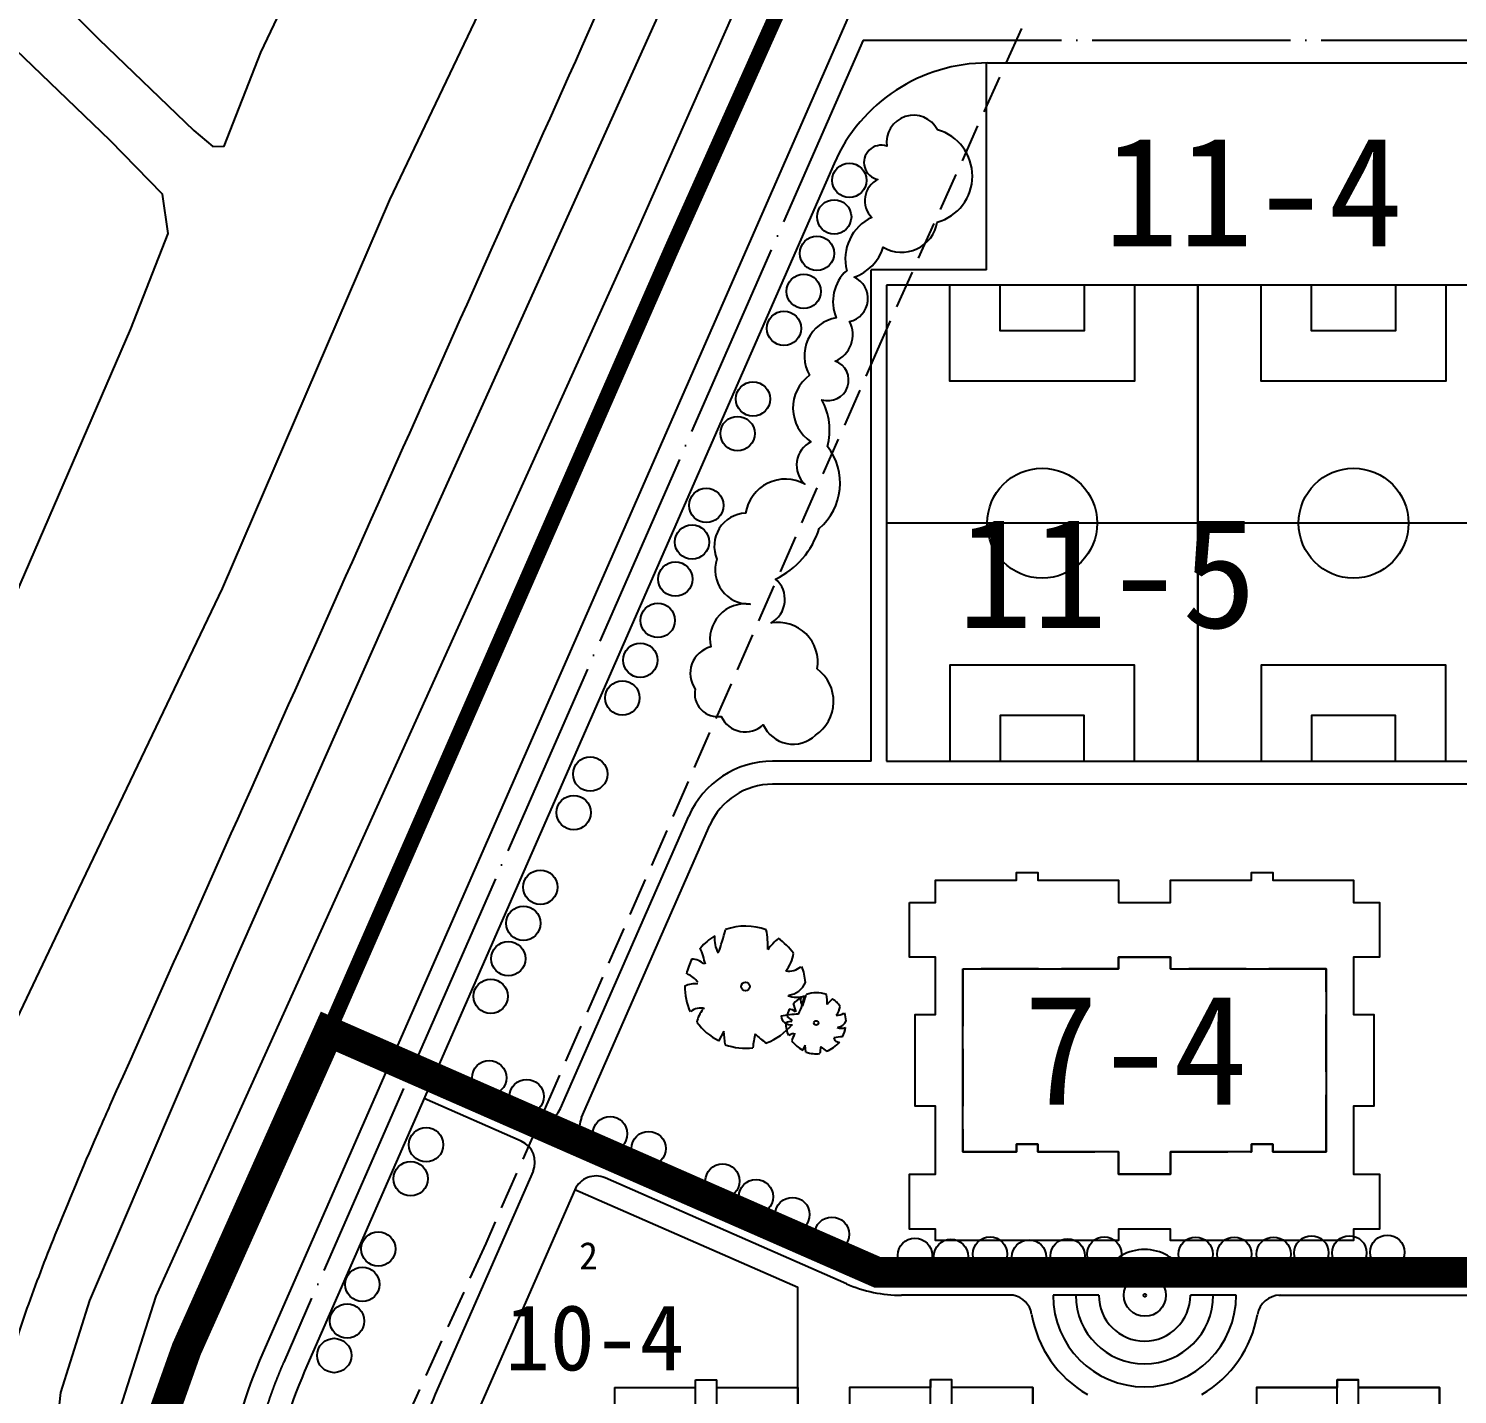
# Model space of a CAD drawing. Extents: x 39009873 to 40242873, y -38938004 to -37205504.
# Drawn here: x 39182954 to 39370193, y -37847631 to -37668686 of the extents above; entities that cross this region are included whole.
import ezdxf

# ---------------------------------------------------------------- set-up
doc = ezdxf.new("R2010")
doc.units = 0
doc.header["$LTSCALE"] = 1000
doc.header["$MEASUREMENT"] = 0
doc.linetypes.add('CENT', pattern=[15, 13, -1, 0, -1])
doc.linetypes.add('DASH', pattern=[0.35, 0.25, -0.1])
doc.layers.get('0').update_dxf_attribs({"linetype": 'CONTINUOUS'})
for name, color, linetype in [('1-CEG', 220, 'CONTINUOUS'), ('A-FACE', 4, 'CONTINUOUS'), ('dx', 8, 'CONTINUOUS'), ('PUB_TEXT', 4, 'CONTINUOUS'), ('river', 190, 'CONTINUOUS'), ('TREE1', 62, 'CONTINUOUS'), ('人行道', 251, 'CONTINUOUS'), ('体育场', 151, 'CONTINUOUS'), ('建筑屋顶', 2, 'CONTINUOUS'), ('建筑轮廓', 254, 'CONTINUOUS'), ('立面2', 252, 'CONTINUOUS'), ('范围', 7, 'CONTINUOUS'), ('道路中心线', 1, 'CENT')]:
    doc.layers.add(name, color=color, linetype=linetype)
doc.styles.add('-黑体', font='SIMHEI.TTF')
doc.styles.get("Standard").update_dxf_attribs({"font": 'SimSun.ttf', "height": 20})

# ---------------------------------------------------------------- blocks, each defined once
blk = doc.blocks.new('333')
at = {"layer": '建筑屋顶', "linetype": 'Continuous', "ltscale": 10}
for p, q in [((-291247, 1069561), (-280647, 1069561)), ((-291247, 1069561), (-291247, 1066361)), ((-280647, 1070561), (-277847, 1070561)), ((-280647, 1064561), (-280647, 1070561)), ((-277847, 1064561), (-277847, 1070561)), ((-277847, 1069561), (-267247, 1069561)), ((-267247, 1069561), (-267247, 1066361)), ((-249847, 1069561), (-260447, 1069561)), ((-260447, 1069561), (-260447, 1066361)), ((-247047, 1070561), (-249847, 1070561)), ((-249847, 1064561), (-249847, 1070561)), ((-247047, 1064561), (-247047, 1070561)), ((-236447, 1069561), (-247047, 1069561)), ((-236447, 1069561), (-236447, 1066361)), ((-294647, 1066661), (-294647, 1059461)), ((-291247, 1066661), (-294647, 1066661)), ((-280647, 1066361), (-291247, 1066361)), ((-290947, 1066361), (-290947, 1064561)), ((-289447, 1066361), (-289447, 1064561)), ((-287947, 1066361), (-287947, 1064561)), ((-286447, 1066361), (-286447, 1064561)), ((-284947, 1066361), (-284947, 1064561)), ((-283447, 1066361), (-283447, 1064561)), ((-281947, 1066361), (-281947, 1064561)), ((-267247, 1066361), (-277847, 1066361)), ((-276547, 1066361), (-276547, 1064561)), ((-275047, 1066361), (-275047, 1064561)), ((-273547, 1066361), (-273547, 1064561)), ((-272047, 1066361), (-272047, 1064561)), ((-270547, 1066361), (-270547, 1064561)), ((-269047, 1066361), (-269047, 1064561)), ((-267547, 1066361), (-267547, 1064561)), ((-260447, 1066661), (-267247, 1066661)), ((-260447, 1066361), (-249847, 1066361)), ((-260147, 1066361), (-260147, 1064561)), ((-258647, 1066361), (-258647, 1064561)), ((-257147, 1066361), (-257147, 1064561)), ((-255647, 1066361), (-255647, 1064561)), ((-254147, 1066361), (-254147, 1064561)), ((-252647, 1066361), (-252647, 1064561)), ((-251147, 1066361), (-251147, 1064561)), ((-247047, 1066361), (-236447, 1066361)), ((-245747, 1066361), (-245747, 1064561)), ((-244247, 1066361), (-244247, 1064561)), ((-242747, 1066361), (-242747, 1064561)), ((-241247, 1066361), (-241247, 1064561)), ((-239747, 1066361), (-239747, 1064561)), ((-238247, 1066361), (-238247, 1064561)), ((-236747, 1066361), (-236747, 1064561)), ((-236447, 1066661), (-233047, 1066661)), ((-233047, 1066661), (-233047, 1059461)), ((-267247, 1064561), (-291247, 1064561)), ((-291247, 1064561), (-291247, 1051961)), ((-267247, 1064561), (-267247, 1057961)), ((-260447, 1064561), (-236447, 1064561)), ((-260447, 1064561), (-260447, 1057961)), ((-236447, 1064561), (-236447, 1051961)), ((-291247, 1059461), (-294647, 1059461)), ((-291247, 1057961), (-267247, 1057961)), ((-287647, 1057961), (-287647, 1033961)), ((-260447, 1059461), (-267247, 1059461)), ((-236447, 1057961), (-260447, 1057961)), ((-240047, 1057961), (-240047, 1033961)), ((-236447, 1059461), (-233047, 1059461)), ((-293897, 1051961), (-293897, 1039961)), ((-287647, 1051961), (-293897, 1051961)), ((-240047, 1051961), (-233797, 1051961)), ((-233797, 1051961), (-233797, 1039961)), ((-287647, 1039961), (-293897, 1039961)), ((-291247, 1039961), (-291247, 1030761)), ((-240047, 1039961), (-233797, 1039961)), ((-236447, 1039961), (-236447, 1030761)), ((-291247, 1033961), (-280647, 1033961)), ((-280647, 1034961), (-277847, 1034961)), ((-280647, 1028961), (-280647, 1034961)), ((-277847, 1028961), (-277847, 1034961)), ((-277847, 1033961), (-267247, 1033961)), ((-267247, 1033961), (-267247, 1030761)), ((-249847, 1033961), (-260447, 1033961)), ((-260447, 1033961), (-260447, 1030761)), ((-247047, 1034961), (-249847, 1034961)), ((-249847, 1028961), (-249847, 1034961)), ((-247047, 1028961), (-247047, 1034961)), ((-236447, 1033961), (-247047, 1033961)), ((-294647, 1031061), (-294647, 1023861)), ((-291247, 1031061), (-294647, 1031061)), ((-280647, 1030761), (-291247, 1030761)), ((-290947, 1030761), (-290947, 1028961)), ((-289447, 1030761), (-289447, 1028961)), ((-287947, 1030761), (-287947, 1028961)), ((-286447, 1030761), (-286447, 1028961)), ((-284947, 1030761), (-284947, 1028961)), ((-283447, 1030761), (-283447, 1028961)), ((-281947, 1030761), (-281947, 1028961)), ((-267247, 1030761), (-277847, 1030761)), ((-276547, 1030761), (-276547, 1028961)), ((-275047, 1030761), (-275047, 1028961)), ((-273547, 1030761), (-273547, 1028961)), ((-272047, 1030761), (-272047, 1028961)), ((-270547, 1030761), (-270547, 1028961)), ((-269047, 1030761), (-269047, 1028961)), ((-267547, 1030761), (-267547, 1028961)), ((-260447, 1031061), (-267247, 1031061)), ((-260447, 1030761), (-249847, 1030761)), ((-260147, 1030761), (-260147, 1028961)), ((-258647, 1030761), (-258647, 1028961)), ((-257147, 1030761), (-257147, 1028961)), ((-255647, 1030761), (-255647, 1028961)), ((-254147, 1030761), (-254147, 1028961)), ((-252647, 1030761), (-252647, 1028961)), ((-251147, 1030761), (-251147, 1028961)), ((-247047, 1030761), (-236447, 1030761)), ((-245747, 1030761), (-245747, 1028961)), ((-244247, 1030761), (-244247, 1028961)), ((-242747, 1030761), (-242747, 1028961)), ((-241247, 1030761), (-241247, 1028961)), ((-239747, 1030761), (-239747, 1028961)), ((-238247, 1030761), (-238247, 1028961)), ((-236747, 1030761), (-236747, 1028961)), ((-236447, 1031061), (-233047, 1031061)), ((-233047, 1031061), (-233047, 1023861)), ((-267247, 1028961), (-291247, 1028961)), ((-291247, 1028961), (-291247, 1022361)), ((-267247, 1028961), (-267247, 1022361)), ((-260447, 1028961), (-236447, 1028961)), ((-260447, 1028961), (-260447, 1022361)), ((-236447, 1028961), (-236447, 1022361)), ((-291247, 1023861), (-294647, 1023861)), ((-291247, 1022361), (-267247, 1022361)), ((-260447, 1023861), (-267247, 1023861)), ((-236447, 1022361), (-260447, 1022361)), ((-236447, 1023861), (-233047, 1023861))]:
    blk.add_line(p, q, dxfattribs=at)
blk = doc.blocks.new('dkid')
at = {"layer": '体育场'}
for p, q in [((-526373, 1202760), (-526373, 1098760)), ((-458373, 1202760), (-526373, 1202760)), ((-458373, 1098760), (-458373, 1202760)), ((-458373, 1150760), (-526373, 1150760)), ((-526373, 1098760), (-458373, 1098760))]:
    blk.add_line(p, q, dxfattribs=at)
at = {"layer": '体育场', "elevation": 0}
for points in [[(-472213, 1202760), (-472213, 1181760), (-512533, 1181760), (-512533, 1202760)], [(-483213, 1202760), (-483213, 1192760), (-501533, 1192760), (-501533, 1202760)], [(-483213, 1098760), (-483213, 1108760), (-501533, 1108760), (-501533, 1098760)]]:
    blk.add_lwpolyline(points, dxfattribs=at)
at = {"layer": '体育场'}
blk.add_lwpolyline([(-472213, 1098760), (-472213, 1119760), (-512533, 1119760), (-512533, 1098760)], dxfattribs=at)
blk.add_circle((-492373, 1150760), 12000, dxfattribs=at)
blk = doc.blocks.new('sijh')
at = {"layer": '建筑屋顶', "linetype": 'Continuous', "ltscale": 10}
for p, q in [((297927, 1092492), (285118, 1063275)), ((327119, 1079694), (297927, 1092492)), ((327119, 1066561), (327119, 1079694))]:
    blk.add_line(p, q, dxfattribs=at)
blk = doc.blocks.new('sdji')
at = {"linetype": 'Continuous', "ltscale": 10}
for radius in [2750, 184]:
    blk.add_circle((512091, 867961), radius, dxfattribs=at)
blk = doc.blocks.new('sij')
at = {"layer": 'TREE1', "linetype": 'Continuous', "ltscale": 10}
blk.add_circle((327690, 1006813), 2250, dxfattribs=at)
blk = doc.blocks.new('M_F13')
for p, q in [((-515, 179), (-397, 193)), ((-484, 239), (-484, 239)), ((-397, 193), (-484, 239))]:
    blk.add_line(p, q)
blk.add_circle((-3, 3), 38.2)
for centre, radius, start, end in [((-8, 3), 532, 89.3321, 114.3856), ((-175, 449), 193, 352.0775, 26.6128), ((-85, 589), 202, 304.1868, 338.5411), ((-8, 3), 531, 62.8767, 77.7021), ((-8, 3), 527, 126.0751, 153.6245), ((-356, 208), 224, 48.5203, 80.5151), ((-325, 399), 130, 343.6555, 39.76), ((80, 476), 154, 315.8454, 359.7651), ((-244, 1929), 1632, 285.4397, 290.7099), ((-8, 3), 523, 31.4098, 49.4752), ((412, 44), 234, 83.5323, 121.6544), ((-8, 3), 537, 160.8426, 187.275), ((959, 2091), 1965, 250.0865, 256.3451), ((-8, 3), 534, 340.3307, 19.43), ((-610, -942), 880, 77.3728, 85.4649), ((-5, -500), 587, 134.7782, 147.3315), ((-8, 3), 524, 200.8103, 231.4392), ((358, 465), 656, 266.7455, 282.0146), ((0, -631), 545, 39.6536, 53.993), ((-251, -396), 87.2, 97.741, 188.8107), ((-1350, -519), 1108, 2.9465, 10.9238), ((125, -442), 220, 160.6009, 199.3991), ((100, -357), 178, 186.1912, 248.4952), ((296, -376), 163, 170.6314, 220.6278), ((325, -118), 300, 230.4582, 263.1093), ((-8, 3), 514, 305.394, 326.2464), ((-8, 3), 522, 243.1498, 261.8356), ((-8, 3), 527, 274.7236, 290.3277)]:
    blk.add_arc(centre, radius, start, end)
at = {"width": 0.8, "flags": 9}
for tag, p in [('XSIZE', (-62, 12)), ('YSIZE', (9, 6))]:
    blk.add_attdef(tag, p, '', height=0.2, dxfattribs=at)

msp = doc.modelspace()

# ---------------------------------------------------------------- linework, layer by layer
at = {"layer": 'A-FACE'}
for p, q in [((39290362, -37667186), (39213636, -37842197)), ((39308659, -37673186), (39459081, -37673186)), ((39288511, -37686352), (39219131, -37844606))]:
    msp.add_line(p, q, dxfattribs=at)
for centre, radius, start, end in [((39308659, -37695186), 22000, 90, 156.32696), ((39274082, -37868697), 66000, 156.32696, 185.97651), ((39274082, -37868697), 60000, 156.32696, 185.97651)]:
    msp.add_arc(centre, radius, start, end, dxfattribs=at)
at = {"layer": 'dx', "color": 2}
msp.add_lwpolyline([(39179752, -37897649, -0.0002095), (39178698, -37888121, -0.0151111), (39177791, -37876736, -0.0196577), (39177703, -37867955, -0.006551), (39177870, -37864029, -0.0057872), (39178168, -37859591, -0.0067043), (39178447, -37856571, -0.0045437), (39178959, -37852127, -0.0293895), (39180404, -37844296, -0.0264006), (39182972, -37835813, -0.00972), (39186688, -37826125, -0.0068807), (39192387, -37812623, -0.0014949), (39193659, -37809747, -0.0000358), (39247091, -37689851, -0.0014204), (39274083, -37629756, -0.0054608), (39287756, -37600000)], format="xyb", dxfattribs=at)
msp.add_lwpolyline([(39295634, -37600000), (39284111, -37625539), (39253761, -37692891), (39231787, -37741589), (39209873, -37791149), (39190935, -37835316), (39187146, -37847365), (39185220, -37865232), (39185280, -37877791), (39185958, -37886773), (39198622, -38000000)], dxfattribs=at)
at = {"layer": 'river', "flags": 128}
for points in [[(39155525, -37634171), (39156342, -37635016), (39174114, -37652092), (39192174, -37670092), (39204606, -37682044), (39207090, -37684144), (39208602, -37684108), (39213390, -37671820), (39222954, -37651684), (39234174, -37627648), (39245002, -37601968), (39246147, -37600000)], [(39158896, -37790353), (39158862, -37788988), (39152490, -37783516), (39151938, -37781368), (39153078, -37779124), (39155118, -37778200), (39158886, -37777912), (39161778, -37777828), (39164310, -37776556), (39168114, -37770664), (39180606, -37744432), (39196374, -37708024), (39201246, -37695520), (39200514, -37690372), (39193626, -37683364), (39180150, -37670392), (39170730, -37659844), (39154722, -37646236)]]:
    msp.add_lwpolyline(points, dxfattribs=at)
for points in [[(39305062, -37600000), (39283452, -37648203), (39262648, -37695223), (39199633, -37834745), (39194891, -37849512), (39192923, -37855191, 0.0469862), (39192040, -37864440), (39193492, -37880742), (39194084, -37887954), (39205534, -38000000)], [(39212418, -38000000), (39209073, -37965283), (39198294, -37865085, -0.0628414), (39198706, -37856436), (39200633, -37850208), (39203656, -37841696), (39215453, -37815637), (39244445, -37748988), (39267254, -37697480), (39310949, -37600000)]]:
    msp.add_lwpolyline(points, format="xyb", dxfattribs=at)
at = {"layer": 'river'}
msp.add_polyline3d([(39273826, -37600000, 0), (39254862, -37639588, 0), (39230262, -37691116, 0), (39208314, -37742032, 0), (39188538, -37783408, 0), (39172998, -37816036, 0), (39159534, -37847008, 0), (39153018, -37863508, 0), (39151062, -37873480, 0), (39153195, -37892881, 0)], dxfattribs=at)
at = {"layer": 'TREE1', "linetype": 'Continuous', "ltscale": 10}
msp.add_lwpolyline([(39302074, -37681951, 0.8426414), (39295415, -37684095, 1.0708644), (39294251, -37688445, 0.5143409), (39293448, -37693422, 0.3586302), (39290162, -37700372, 0.3195172), (39288801, -37706574, 0.5205671), (39285298, -37714111, 0.5205671), (39285483, -37722824, 0.5205671), (39284677, -37728378, 0.5205671), (39276920, -37732160, 0.5205671), (39273159, -37738187, 0.5205671), (39277532, -37744091, 0.5205671), (39272340, -37749699, 0.5205671), (39270300, -37755214, 0.5205671), (39273730, -37758792, 0.5205671), (39279235, -37759892, 0.5205671), (39286076, -37761259, 0.5205671), (39286296, -37752579, 0.5205671), (39280251, -37746559, 0.5205671), (39280848, -37740804, 0.2111243), (39286539, -37734191, 0.4024359), (39287636, -37723429, 0.1926899), (39286905, -37717309, 0.9799386), (39288671, -37712241, 0.4448661), (39290522, -37707081, 0.7230256), (39291120, -37701244, 0.2434141), (39294957, -37697323, 0.5249662), (39302032, -37694054, 0.7564756)], format="xyb", close=True, dxfattribs=at)
at = {"layer": '人行道'}
for p, q in [((39308481, -37700286), (39308481, -37673186)), ((39308481, -37700286), (39293384, -37700286)), ((39293384, -37764686), (39293384, -37700286)), ((39248720, -37811701), (39236002, -37806125)), ((39247516, -37814448), (39234797, -37808872)), ((39290173, -37829874), (39256963, -37815314)), ((39290120, -37833126), (39258506, -37819266)), ((39254554, -37820809), (39254554, -37820809)), ((39324000, -37831641), (39298605, -37831641)), ((39376984, -37831641), (39334393, -37831641)), ((39311962, -37834641), (39297348, -37834641)), ((39323197, -37834641), (39317197, -37834641)), ((39341197, -37834641), (39335197, -37834641))]:
    msp.add_line(p, q, dxfattribs=at)
at = {"layer": '人行道', "linetype": 'Continuous', "ltscale": 10}
for p, q in [((39293384, -37764686), (39280450, -37764686)), ((39378984, -37767686), (39280450, -37767686)), ((39252672, -37810158), (39269459, -37771867)), ((39255420, -37811362), (39272207, -37773072)), ((39249059, -37818400), (39236250, -37847618)), ((39346785, -37834645), (39406644, -37834639))]:
    msp.add_line(p, q, dxfattribs=at)
for centre, radius, start, end in [((39280450, -37776686), 12000, 90, 156.32696), ((39280450, -37776686), 9000, 90, 156.32696), ((39249925, -37808953), 3000, 246.32696, 336.32696), ((39246311, -37817196), 3000, 336.32696, 66.32696), ((39284332, -37868697), 52500, 156.32696, 185.97651)]:
    msp.add_arc(centre, radius, start, end, dxfattribs=at)
at = {"layer": '人行道'}
for centre, radius, start, end in [((39329197, -37828641), 18000, 270, 270), ((39257302, -37822014), 3000, 66.32696, 156.32696), ((39329197, -37834641), 15000, 270, 270), ((39329197, -37834641), 6000, 30, 150), ((39298605, -37810641), 21000, 246.32696, 270), ((39297348, -37816641), 18000, 246.32696, 270), ((39311441, -37837595), 3000, 9.4468, 79.99446), ((39329197, -37834641), 12000, 180, 0), ((39329197, -37834641), 9000, 180, 0), ((39329197, -37834641), 6000, 180, 0), ((39346945, -37837641), 3000, 90, 170.40593), ((39329197, -37834641), 15000, 189.4468, 240), ((39329197, -37834641), 15000, 300, 350.40593)]:
    msp.add_arc(centre, radius, start, end, dxfattribs=at)
at = {"layer": '人行道', "linetype": 'Continuous'}
msp.add_arc((39258168, -37812567), 3000, 156.32696, 246.32696, dxfattribs=at)
at = {"layer": '建筑屋顶', "linetype": 'DASH', "ltscale": 30}
for points in [[(39301797, -37809866), (39299147, -37809866), (39299147, -37797866), (39301797, -37797866), (39301797, -37790366), (39298397, -37790366), (39298397, -37783166), (39301797, -37783166), (39301797, -37780266), (39312397, -37780266), (39312397, -37779266), (39315197, -37779266), (39315197, -37780266), (39325797, -37780266), (39325797, -37783166), (39332597, -37783166), (39332597, -37780266), (39343197, -37780266), (39343197, -37779266), (39345997, -37779266), (39345997, -37780266), (39356597, -37780266), (39356597, -37783166), (39359997, -37783166), (39359997, -37790366), (39356597, -37790366), (39356597, -37797866), (39359247, -37797866), (39359247, -37809866), (39356597, -37809866), (39356597, -37818766), (39359997, -37818766), (39359997, -37825966), (39356597, -37825966), (39356597, -37827466), (39332597, -37827466), (39332597, -37825966), (39325797, -37825966), (39325797, -37827466), (39301797, -37827466), (39301797, -37825966), (39298397, -37825966), (39298397, -37818766), (39301797, -37818766), (39301797, -37809866)], [(39352997, -37791866), (39332597, -37791866), (39332597, -37790366), (39325797, -37790366), (39325797, -37791866), (39305397, -37791866), (39305397, -37815866), (39312397, -37815866), (39312397, -37814866), (39315197, -37814866), (39315197, -37815866), (39325797, -37815866), (39325797, -37818766), (39332597, -37818766), (39332597, -37815866), (39343197, -37815866), (39343197, -37814866), (39345997, -37814866), (39345997, -37815866), (39352997, -37815866), (39352997, -37791866)]]:
    msp.add_lwpolyline(points, dxfattribs=at)
at = {"layer": '建筑轮廓', "ltscale": 10}
for points in [[(39298397, -37783166), (39301797, -37783166), (39301797, -37780266), (39312397, -37780266), (39312397, -37779266), (39315197, -37779266), (39315197, -37780266), (39325797, -37780266), (39325797, -37783166), (39332597, -37783166), (39332597, -37780266), (39343197, -37780266), (39343197, -37779266), (39345997, -37779266), (39345997, -37780266), (39356597, -37780266), (39356597, -37783166), (39359997, -37783166), (39359997, -37790366), (39356597, -37790366), (39356597, -37797866), (39359247, -37797866), (39359247, -37809866), (39356597, -37809866), (39356597, -37818766), (39359997, -37818766), (39359997, -37825966), (39356597, -37825966), (39356597, -37827466), (39332597, -37827466), (39332597, -37825966), (39325797, -37825966), (39325797, -37827466), (39301797, -37827466), (39301797, -37825966), (39298397, -37825966), (39298397, -37818766), (39301797, -37818766), (39301797, -37809866), (39299147, -37809866), (39299147, -37797866), (39301797, -37797866), (39301797, -37790366), (39298397, -37790366), (39298397, -37783166)], [(39305397, -37791866), (39325797, -37791866), (39325797, -37790366), (39332597, -37790366), (39332597, -37791866), (39352997, -37791866), (39352997, -37815866), (39345997, -37815866), (39345997, -37814866), (39343197, -37814866), (39343197, -37815866), (39332597, -37815866), (39332597, -37818766), (39325797, -37818766), (39325797, -37815866), (39315197, -37815866), (39315197, -37814866), (39312397, -37814866), (39312397, -37815866), (39305397, -37815866), (39305397, -37791866)], [(39314547, -37849641), (39314547, -37846741), (39303947, -37846741), (39303947, -37845741), (39301147, -37845741), (39301147, -37846741), (39290547, -37846741), (39290547, -37849641)], [(39367847, -37849641), (39367847, -37846741), (39357247, -37846741), (39357247, -37845741), (39354447, -37845741), (39354447, -37846741), (39343847, -37846741), (39343847, -37849641)]]:
    msp.add_lwpolyline(points, dxfattribs=at)
msp.add_lwpolyline([(39283747, -37849641), (39283747, -37833608), (39254554, -37820809), (39241745, -37850027, 0.1300972)], format="xyb", dxfattribs=at)
at = {"layer": '范围', "color": 1, "linetype": 'DASH', "ltscale": 20}
for p, q in [((39335954, -37617560), (39294680, -37709638)), ((39294680, -37709638), (39242857, -37827846)), ((39242857, -37827846), (39231871, -37852113))]:
    msp.add_line(p, q, dxfattribs=at)
at = {"layer": '范围', "color": 1, "linetype": 'DASH', "ltscale": 50, "const_width": 2000}
msp.add_lwpolyline([(39727275, -37603786), (39309838, -37602478), (39267254, -37697480), (39215453, -37815637), (39203656, -37841696, -0.0375387), (39200633, -37850208, 0.1308835), (39198294, -37865085), (39212418, -38000000), (39219106, -38069414), (39219411, -38084620, -0.195535), (39216767, -38101984), (39156180, -38203680), (39625395, -38659790), (39748451, -38760972), (39960509, -38548914), (40086169, -38423253), (40107609, -38401814, 0.1316525), (40102432, -38392848), (40050787, -38341202), (40018183, -38301527), (39930095, -38213439, -0.2363782)], format="xyb", close=True, dxfattribs=at)
msp.add_lwpolyline([(39727275, -37603786), (39309838, -37602478), (39267254, -37697480), (39215453, -37815637), (39203656, -37841696, -0.0375387), (39200633, -37850208, 0.1308835), (39198294, -37865085), (39212418, -38000000), (39219106, -38069414), (39219411, -38084620, -0.195535), (39216767, -38101984), (39156180, -38203680), (39625395, -38659790), (39748451, -38760972), (39960509, -38548914), (40086169, -38423253), (40107609, -38401814, 0.1316525), (40102432, -38392848), (40050787, -38341202), (40018183, -38301527), (39930095, -38213439, -0.2363782)], format="xyb", close=True, dxfattribs=at)
at = {"layer": '范围', "color": 1, "linetype": 'DASH', "ltscale": 50, "const_width": 4000}
msp.add_lwpolyline([(39219106, -38069414), (39212418, -38000000), (39198294, -37865085, -0.1294591), (39200633, -37850208), (39203656, -37841696), (39222264, -37800102), (39294204, -37831641), (39414047, -37831641), (39414047, -37911020), (39414047, -37961979), (39561820, -37961979), (39561820, -38153407)], format="xyb", dxfattribs=at)
at = {"layer": '道路中心线', "ltscale": 2}
for q in [(39216383, -37843402), (39675944, -37670186)]:
    msp.add_line((39292323, -37670186), q, dxfattribs=at)
msp.add_arc((39274082, -37868697), 63000, 156.32696, 185.97652, dxfattribs=at)

# ---------------------------------------------------------------- block references
at = {"layer": 'A-FACE', "linetype": 'Continuous'}
msp.add_blockref('sijh', (38956627, -38913302), dxfattribs=at)
at = {"layer": 'TREE1', "linetype": 'Continuous'}
for p in [(38962826, -38695382), (38960832, -38700166), (38958571, -38704949), (38956843, -38709932), (38954253, -38714777), (38950193, -38724027), (38948165, -38728554), (38944075, -38737976), (38942206, -38742770), (38940025, -38747626), (38937720, -38753043), (38935427, -38758248), (38933088, -38763194), (38928858, -38773176), (38926699, -38778212), (38922334, -38787989), (38920110, -38792716), (38918129, -38797362), (38915824, -38802285), (38915624, -38812962), (38920532, -38815414), (38907363, -38821732), (38931473, -38820291), (38936510, -38822227), (38905331, -38826193), (38946196, -38826487), (38950588, -38828552), (38955366, -38830875), (38960532, -38833457), (38901090, -38835390), (38971409, -38836215), (38976136, -38836373), (38981257, -38836058), (38986378, -38836451), (38991420, -38836294), (38996225, -38836058), (39008200, -38836074), (39013260, -38836074), (39018406, -38836074), (39023379, -38835900), (39028352, -38835900), (39033324, -38835813), (38899010, -38840029), (38897009, -38844827), (38895312, -38849346)]:
    msp.add_blockref('sij', p, dxfattribs=at)
at = {"layer": 'TREE1', "rotation": 89.71588540334568}
for p, xscale, yscale, zscale in [((39276953, -37794133), 14.92991994664088, 14.92991995811462, 14.92992), ((39286184, -37798934), 7.464959973320438, 7.464959979057312, 7.464960000000002)]:
    msp.add_blockref('M_F13', p, dxfattribs=dict(at, xscale=xscale, yscale=yscale, zscale=zscale))
at = {"layer": 'TREE1', "linetype": 'Continuous', "rotation": 89.71588559147328}
msp.add_blockref('sdji', (40194645, -38351038), dxfattribs=at)
at = {"layer": '建筑屋顶', "linetype": 'Continuous', "lineweight": -3, "ltscale": 10}
for p in [(39550993, -38916302), (39635093, -38916302)]:
    msp.add_blockref('333', p, dxfattribs=at)
at = {"layer": '立面2', "linetype": 'Continuous', "xscale": 0.6000000014901161, "yscale": 0.6000000014901161, "zscale": 0.6}
for p in [(39611208, -38423942), (39652008, -38423942)]:
    msp.add_blockref('dkid', p, dxfattribs=at)

# ---------------------------------------------------------------- texts
at = {"layer": '1-CEG', "style": '-黑体'}
msp.add_text('2', height=3600, dxfattribs=at).set_placement((39255110, -37831263))
at = {"layer": 'PUB_TEXT', "color": 2, "style": '-黑体'}
for s, height, p in [('11-4', 14400, (39323855, -37697217)), ('11-5', 14400, (39304697, -37747207)), ('7-4', 14400, (39313310, -37809658)), ('10-4', 8640, (39245388, -37844488))]:
    msp.add_text(s, height=height, dxfattribs=at).set_placement(p)

doc.saveas('drawing.dxf')
